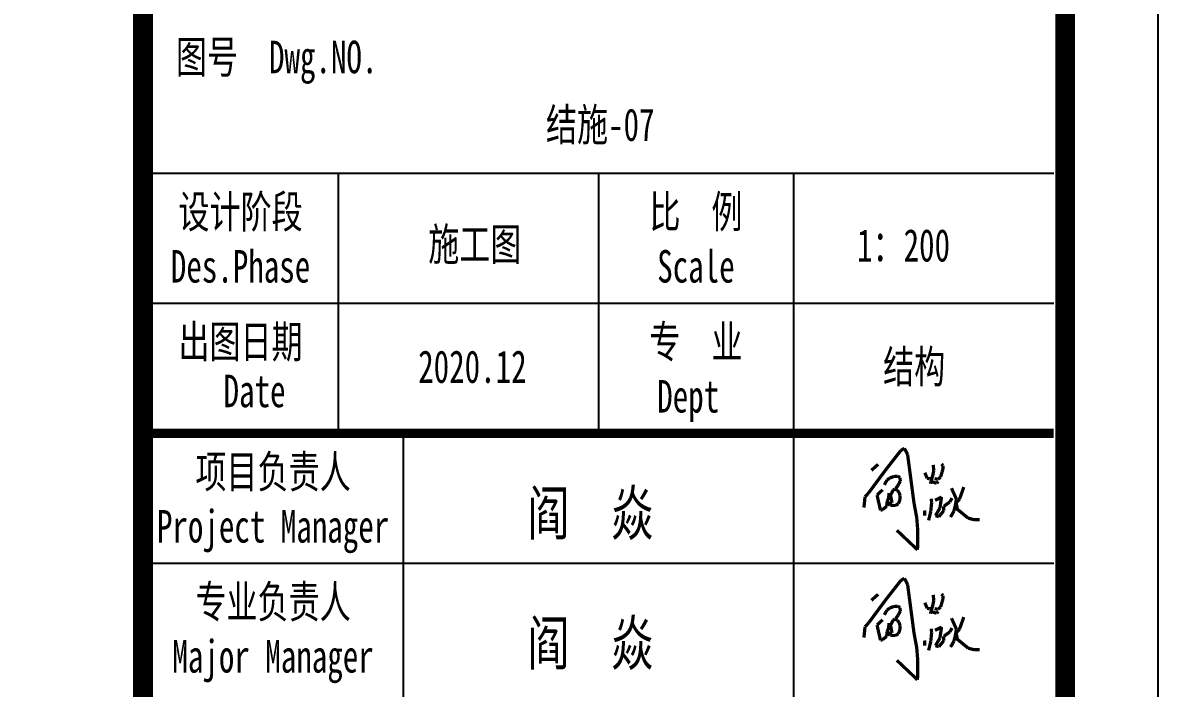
# Model space of a CAD drawing. Extents: x -33967 to 1773478, y -1022458 to -784650.
# Drawn here: x 854881 to 867071, y -1006739 to -999588 of the extents above; entities that cross this region are included whole.
import ezdxf
from ezdxf.enums import TextEntityAlignment as Align

# ---------------------------------------------------------------- set-up
doc = ezdxf.new("R2010")
doc.units = 0
doc.header["$LTSCALE"] = 1000
doc.header["$MEASUREMENT"] = 0
for name, color, linetype in [('PUB_TITLE', 4, 'Continuous'), ('TEXT', 7, 'Continuous'), ('图框文字', 120, 'Continuous')]:
    doc.layers.add(name, color=color, linetype=linetype)
doc.styles.add('_gyy_title_ST', font='', dxfattribs={"width": 0.8})
doc.styles.get('_gyy_title_ST').set_extended_font_data('SimSun')

# ---------------------------------------------------------------- blocks, each defined once
blk = doc.blocks.new('asdf')
at = {"color": 2, "lineweight": 25, "const_width": 25}
for points in [[(2531427.746124997, 1895348.387837175), (2531455.016848524, 1895364.735962445)], [(2531455.016848524, 1895364.735962445), (2531479.560474353, 1895318.416291497)], [(2531310.482096203, 1895198.530074152), (2531427.746124997, 1895348.387837175)], [(2531479.560474353, 1895318.416291497), (2531528.647726012, 1894945.134236371)], [(2531179.582737326, 1895021.425452997), (2531310.482096203, 1895198.530074152)], [(2531201.399297139, 1895195.805386607), (2531253.213646495, 1895242.125057555)], [(2531680.736946361, 1895194.197133844), (2531671.371763015, 1895149.491499309)], [(2531676.574639132, 1895237.863114139), (2531680.736946361, 1895194.197133844)], [(2531740.049753095, 1895244.10110885), (2531751.496074215, 1895232.664773669)], [(2531751.496074215, 1895204.593797469), (2531744.212028644, 1895183.80047022)], [(2531751.496074215, 1895232.664773669), (2531751.496074215, 1895204.593797469)], [(2531301.057417383, 1895084.22935545), (2531314.007060533, 1895108.929780186)], [(2531314.007060533, 1895108.929780186), (2531322.247722377, 1895120.691887203)], [(2531322.247722377, 1895120.691887203), (2531341.083552559, 1895135.982609008)], [(2531341.083552559, 1895135.982609008), (2531371.691788485, 1895147.744716025)], [(2531371.691788485, 1895147.744716025), (2531403.477261817, 1895151.273348131)], [(2531403.477261817, 1895151.273348131), (2531421.135854592, 1895139.511241114)], [(2531423.490329405, 1895113.634622993), (2531407.008974036, 1895081.876934047)], [(2531421.135854592, 1895139.511241114), (2531423.490329405, 1895113.634622993)], [(2531612.058956281, 1895177.562475509), (2531629.748722404, 1895134.936166772)], [(2531629.748722404, 1895134.936166772), (2531645.357350754, 1895131.817169416)], [(2531645.357350754, 1895131.817169416), (2531658.884841328, 1895132.856840974)], [(2531657.844272441, 1895105.825519014), (2531655.763102986, 1895092.309858035)], [(2531671.371763015, 1895149.491499309), (2531657.844272441, 1895105.825519014)], [(2531670.655884822, 1895106.487313944), (2531702.848068967, 1895096.378603323)], [(2531711.954203058, 1895126.618846263), (2531686.980391364, 1895131.817169416)], [(2531702.848068967, 1895096.378603323), (2531715.724942625, 1895110.163203993)], [(2531733.806276411, 1895144.293158839), (2531711.954203058, 1895126.618846263)], [(2531744.212028644, 1895183.80047022), (2531733.806276411, 1895144.293158839)], [(2531152.31204548, 1894991.453907318), (2531179.582737326, 1895021.425452997)], [(2531287.737242244, 1895046.258434124), (2531244.690301944, 1895005.638532182)], [(2531334.020128121, 1894984.251480439), (2531336.374602934, 1895021.890205577)], [(2531344.615296458, 1894996.013587456), (2531366.982838859, 1895041.885787506)], [(2531366.982838859, 1895041.885787506), (2531382.286956822, 1895053.647894523)], [(2531382.286956822, 1895053.647894523), (2531401.122787004, 1895041.885787506)], [(2531407.008974036, 1895081.876934047), (2531389.35038126, 1895056.000315926)], [(2531401.122787004, 1895041.885787506), (2531414.072398474, 1895026.595048384)], [(2531414.072398474, 1895026.595048384), (2531422.313091998, 1894999.542219561)], [(2531816.83994168, 1895058.31903978), (2531854.881215306, 1894973.856808191)], [(2531911.580656374, 1895067.062982344), (2531878.289611716, 1894973.513754673)], [(2531144.13081575, 1894909.713315603), (2531152.31204548, 1894991.453907318)], [(2531244.690301944, 1895005.638532182), (2531261.430769927, 1894931.566972772)], [(2531261.430769927, 1894931.566972772), (2531270.99677426, 1894888.557661778)], [(2531318.826700888, 1894919.619944827), (2531321.070484971, 1894951.317598108)], [(2531321.070484971, 1894951.317598108), (2531334.020128121, 1894984.251480439)], [(2531337.55184034, 1894938.379280389), (2531325.779466277, 1894956.022423598)], [(2531345.792533865, 1894925.440962671), (2531337.55184034, 1894938.379280389)], [(2531338.729077747, 1894936.026858986), (2531359.919382741, 1894945.436544599)], [(2531359.919382741, 1894945.436544599), (2531350.50148349, 1894996.013587456)], [(2531409.363448848, 1894939.555491091), (2531386.995906448, 1894925.440962671)], [(2531421.135854592, 1894971.313162721), (2531409.363448848, 1894939.555491091)], [(2531422.313091998, 1894999.542219561), (2531421.135854592, 1894971.313162721)], [(2531528.647726012, 1894945.134236371), (2531549.637051617, 1894832.737585042)], [(2531664.339987129, 1894947.90190301), (2531657.733708432, 1894880.246852203)], [(2531661.03684778, 1894977.604128039), (2531664.339987129, 1894947.90190301)], [(2531690.035759621, 1894965.410585032), (2531740.757426108, 1894990.749254509)], [(2531740.757426108, 1894990.749254509), (2531728.077033246, 1894906.28702292)], [(2531757.664658831, 1894918.956366316), (2531804.159548818, 1894952.741258952)], [(2531804.159548818, 1894952.741258952), (2531821.066749861, 1894982.30303135)], [(2531854.881215306, 1894973.856808191), (2531844.998567057, 1894919.463093645)], [(2531855.402006633, 1894948.567299733), (2531853.321312382, 1894942.330673011)], [(2531853.321312382, 1894942.330673011), (2531863.724783638, 1894888.280011982)], [(2531878.289611716, 1894973.513754673), (2531855.402006633, 1894948.567299733)], [(2531270.99677426, 1894888.557661778), (2531287.737242244, 1894893.336479883)], [(2531287.737242244, 1894893.336479883), (2531318.826700888, 1894919.619944827)], [(2531386.995906448, 1894925.440962671), (2531345.792533865, 1894925.440962671)], [(2531609.838267087, 1894886.847329338), (2531611.489852601, 1894847.244379948)], [(2531657.733708432, 1894880.246852203), (2531641.218043373, 1894810.941660467)], [(2531728.077033246, 1894906.28702292), (2531694.262567801, 1894847.163460808)], [(2531694.262567801, 1894847.163460808), (2531719.623416886, 1894838.717237649)], [(2531719.623416886, 1894838.717237649), (2531757.664658831, 1894885.171473681)], [(2531757.664658831, 1894885.171473681), (2531757.664658831, 1894918.956366316)], [(2531834.595095801, 1894879.964527002), (2531809.626828147, 1894836.308226528)], [(2531844.998567057, 1894919.463093645), (2531834.595095801, 1894879.964527002)], [(2531861.644089387, 1894896.595496962), (2531907.419267872, 1894859.175805894)], [(2531907.419267872, 1894859.175805894), (2531944.871701033, 1894827.992741548)], [(2531549.637051617, 1894832.737585042), (2531557.691623781, 1894732.143387745)], [(2531944.871701033, 1894827.992741548), (2531992.72757377, 1894815.519505419)], [(2531992.72757377, 1894815.519505419), (2532034.341395433, 1894815.519505419)], [(2531555.006755834, 1894584.605214392), (2531396.60008546, 1894734.825892746)], [(2531557.691623781, 1894732.143387745), (2531557.691623781, 1894626.184163128)], [(2531557.691623781, 1894626.184163128), (2531555.006755834, 1894584.605214392)]]:
    blk.add_lwpolyline(points, dxfattribs=at)

msp = doc.modelspace()

# ---------------------------------------------------------------- linework, layer by layer
at = {"layer": 'PUB_TITLE'}
for p, q in [((865948.9968370828, -1001206.176621015), (856172.0705870802, -1001206.176621015)), ((858267.1262120828, -1001206.176621015), (858267.1262120828, -1003999.584121015)), ((861060.5281250614, -1001206.176621015), (861060.5281250614, -1003999.584121015)), ((863155.5893370828, -1001206.176621015), (863155.5893370828, -1013776.510371015)), ((865948.9968370828, -1002602.880371015), (856172.070587077, -1002602.880371015)), ((858965.4752935709, -1003999.584121015), (858965.4752935709, -1013776.510371015)), ((865948.9968370828, -1005396.287871015), (856172.0705870828, -1005396.287871015))]:
    msp.add_line(p, q, dxfattribs=at)
msp.add_lwpolyline([(783071.050587083, -1022458.380996015), (867071.050587083, -1022458.380996015), (867071.050587083, -963058.3809960149), (783071.050587083, -963058.3809960149)], close=True, dxfattribs=at)
at = {"layer": 'PUB_TITLE', "const_width": 212.121}
for points in [[(785891.3665870507, -1021458.380996015), (866071.050587083, -1021458.380996015), (866071.050587083, -964058.3809960149), (785891.3665870507, -964058.3809960149)], [(856172.0705870828, -964058.3809960149), (866071.050587083, -964058.3809960149), (866071.050587083, -1021458.380996015), (856172.0705870828, -1021458.380996015)]]:
    msp.add_lwpolyline(points, close=True, dxfattribs=at)
at = {"layer": 'PUB_TITLE', "const_width": 97.76916472714754}
msp.add_lwpolyline([(856172.0705870856, -1003999.584121015), (865948.9968370828, -1003999.584121015)], dxfattribs=at)

# ---------------------------------------------------------------- block references
at = {"layer": '图框文字', "xscale": 1.39670375, "yscale": 1.39670375, "zscale": 1.39670375}
for p in [(-2671347.015370952, -3651423.900606097), (-2671347.015370952, -3652820.604356097)]:
    msp.add_blockref('asdf', p, dxfattribs=at)

# ---------------------------------------------------------------- texts
at = {"layer": 'PUB_TITLE', "style": '_gyy_title_ST', "width": 0.7}
msp.add_text('图号  Dwg.NO.', height=349.1755882972742, dxfattribs=at).set_placement((856525.494038003, -1000130.714733515))
at = {"layer": 'PUB_TITLE', "color": 6, "style": '_gyy_title_ST', "width": 0.7}
msp.add_text('结施-07', height=349.1755882972742, dxfattribs=at).set_placement((861080.5756263752, -1000858.13840712), align=Align.CENTER)
at = {"layer": 'PUB_TITLE', "style": '_gyy_title_ST', "width": 0.7}
for s, p in [('设计阶段', (857219.5983995828, -1001792.792196015)), ('比  例', (862108.0615245828, -1001792.792196015)), ('Des.Phase', (857219.5983995828, -1002379.38681969)), ('Scale', (862108.0615245828, -1002379.38681969)), ('出图日期', (857219.5983995828, -1003189.495946015)), ('专  业', (862108.0615245828, -1003189.495946015)), ('Date', (857369.8262021188, -1003718.872800661)), ('Dept ', (862108.0615245828, -1003776.110124258)), ('项目负责人', (857568.771543571, -1004586.199696015)), ('Project Manager', (857568.771543571, -1005172.813874258)), ('专业负责人', (857568.771543571, -1005982.903446015)), ('Major Manager', (857568.771543571, -1006569.517624261))]:
    msp.add_text(s, height=349.1755882972742, dxfattribs=at).set_placement(p, align=Align.CENTER)
at = {"layer": 'TEXT', "color": 3, "style": '_gyy_title_ST', "width": 0.6999999999994356}
for p in [(860299.954182179, -1005092.587501647), (860299.954182179, -1006489.291251648)]:
    msp.add_text('阎  焱', height=471.5849989643839, dxfattribs=at).set_placement(p)
at = {"layer": '图框文字', "color": 7, "style": '_gyy_title_ST', "width": 0.7}
for s, p in [('施工图', (859734.1428194249, -1002142.605488016)), ('1：200', (864336.3405201116, -1002153.656180469)), ('结构', (864450.5505366239, -1003457.165596922)), ('2020.12', (859708.3053223069, -1003457.165596922))]:
    msp.add_text(s, height=349.1755883112412, dxfattribs=at).set_placement(p, align=Align.CENTER)

doc.saveas('drawing.dxf')
